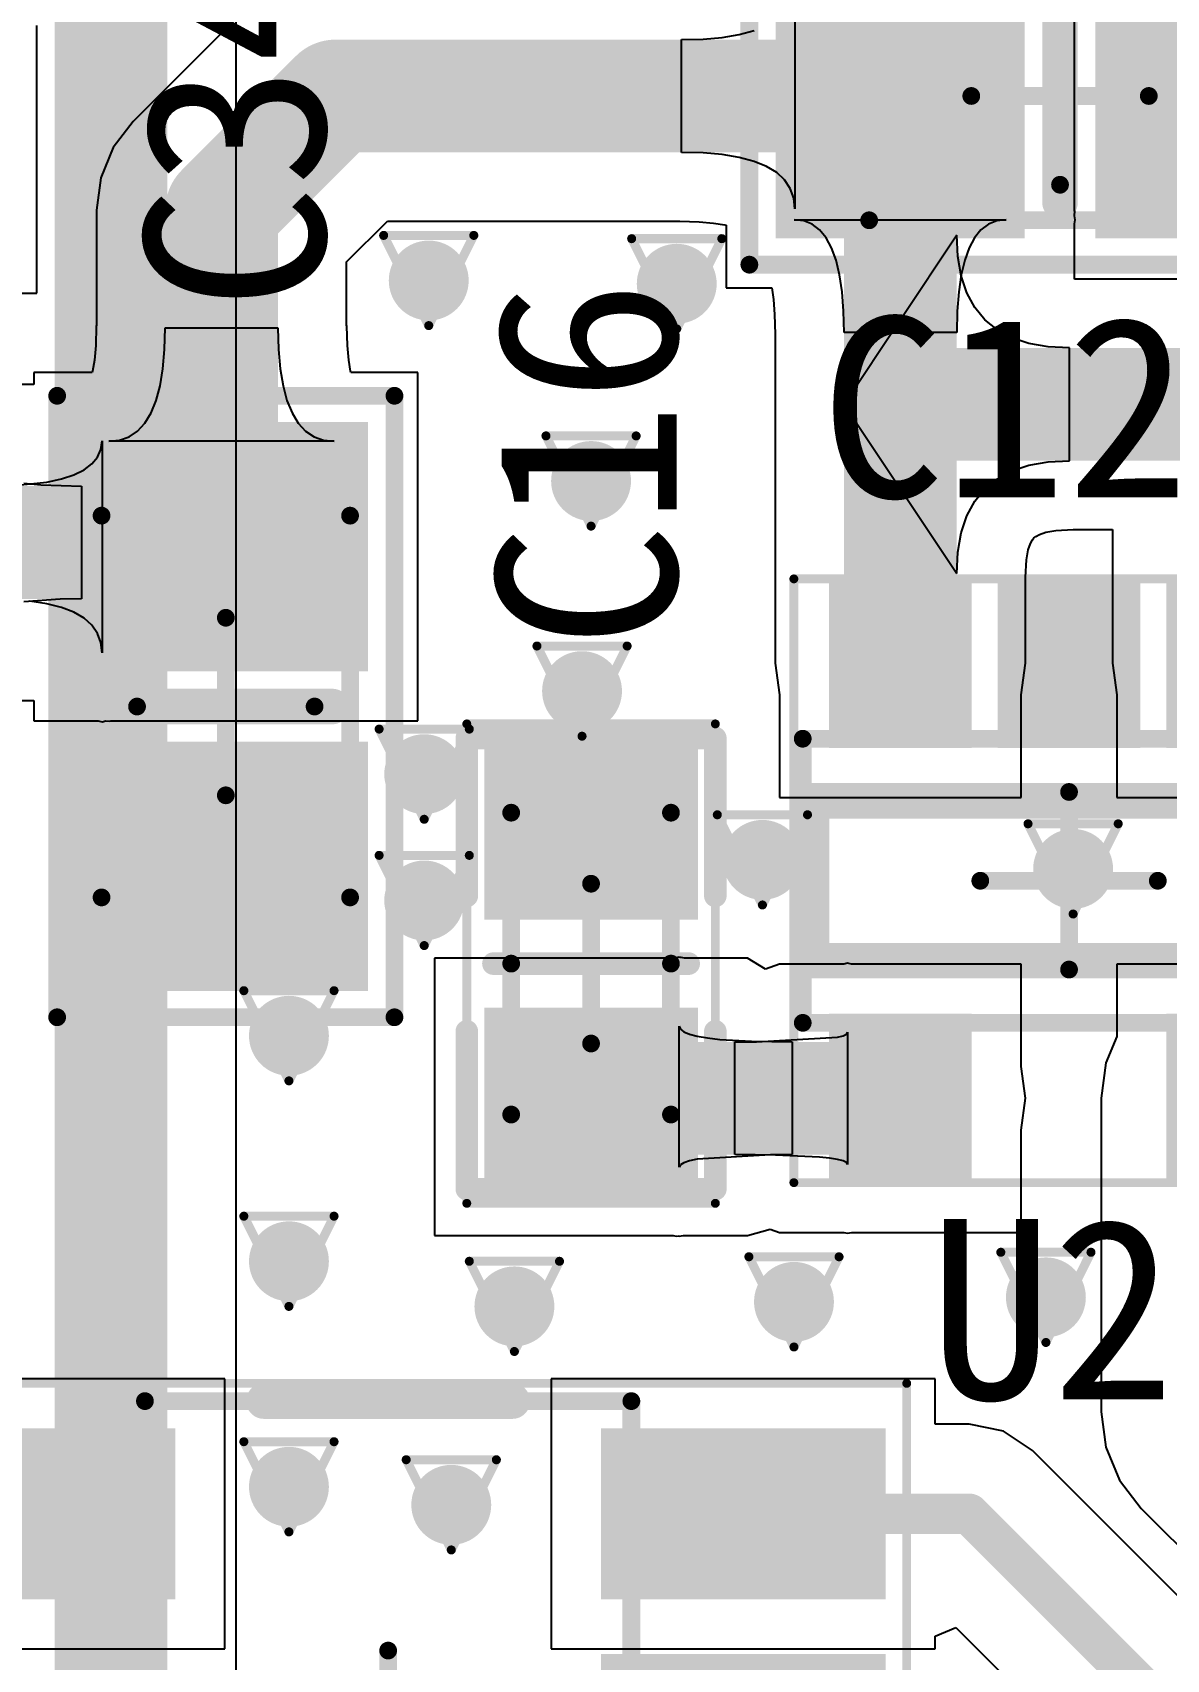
# Model space of a CAD drawing. Header units: millimetres. Extents: x 80 to 220, y 44 to 120.
# Drawn here: x 120.3 to 126.69, y 93.85 to 103.01 of the extents above; entities that cross this region are included whole.
import ezdxf

# ---------------------------------------------------------------- set-up
doc = ezdxf.new("R2010")
doc.units = ezdxf.units.MM
for name, color, linetype in [('BottomLayer', 5, 'Continuous'), ('DrillDrawing', 1, 'Continuous'), ('Mechanical13', 56, 'Continuous'), ('Mechanical15', 56, 'Continuous'), ('MultiLayer', 9, 'Continuous'), ('TopLayer', 1, 'Continuous'), ('TopOverlay', 2, 'Continuous'), ('TopPaste', 8, 'Continuous'), ('TopSolder', 216, 'Continuous'), ('ViaHoleLayer', 16, 'Continuous')]:
    doc.layers.add(name, color=color, linetype=linetype)

# ---------------------------------------------------------------- blocks, each defined once
blk = doc.blocks.new('C0805_16')
at = {"layer": 'Mechanical13', "const_width": 0.1}
for points in [[(-1.075, -0.7), (-1.075, 0.7)], [(1.075, 0.7), (-1.075, 0.7)], [(1.075, -0.7), (1.075, 0.7)], [(1.075, -0.7), (-1.075, -0.7)]]:
    blk.add_lwpolyline(points, dxfattribs=at)
at = {"layer": 'Mechanical13', "const_width": 0.05}
for points in [[(-1.1, 0.7, 1), (-1.05, 0.7, 1)], [(-1.1, 0.7, 1), (-1.05, 0.7, 1)], [(1.05, 0.7, 1), (1.1, 0.7, 1)], [(1.05, 0.7, 1), (1.1, 0.7, 1)], [(-1.1, -0.7, 1), (-1.05, -0.7, 1)], [(-1.1, -0.7, 1), (-1.05, -0.7, 1)], [(1.05, -0.7, 1), (1.1, -0.7, 1)], [(1.05, -0.7, 1), (1.1, -0.7, 1)]]:
    blk.add_lwpolyline(points, format="xyb", close=True, dxfattribs=at)
at = {"layer": 'Mechanical15', "const_width": 0.1}
for points in [[(-1.75, -0.95), (-1.75, 0.95)], [(1.75, 0.95), (-1.75, 0.95)], [(1.75, -0.95), (1.75, 0.95)], [(0, -0.5), (0, 0.5)], [(0.5, 0), (-0.5, 0)], [(1.75, -0.95), (-1.75, -0.95)]]:
    blk.add_lwpolyline(points, dxfattribs=at)
at = {"layer": 'Mechanical15', "const_width": 0.05}
for points in [[(-1.775, 0.95, 1), (-1.725, 0.95, 1)], [(-1.775, 0.95, 1), (-1.725, 0.95, 1)], [(1.725, 0.95, 1), (1.775, 0.95, 1)], [(1.725, 0.95, 1), (1.775, 0.95, 1)], [(-0.025, 0.5, 1), (0.025, 0.5, 1)], [(-0.525, 0, 1), (-0.475, 0, 1)], [(0.475, 0, 1), (0.525, 0, 1)], [(-0.025, -0.5, 1), (0.025, -0.5, 1)], [(-1.775, -0.95, 1), (-1.725, -0.95, 1)], [(-1.775, -0.95, 1), (-1.725, -0.95, 1)], [(1.725, -0.95, 1), (1.775, -0.95, 1)], [(1.725, -0.95, 1), (1.775, -0.95, 1)]]:
    blk.add_lwpolyline(points, format="xyb", close=True, dxfattribs=at)
at = {"layer": 'TopLayer'}
for points in [[(-0.3, -0.7), (-0.3, 0.7), (-1.5, -0.7), (-1.5, 0.7)], [(1.5, -0.7), (1.5, 0.7), (0.3, -0.7), (0.3, 0.7)]]:
    blk.add_solid(points, dxfattribs=at)
at = {"layer": 'TopOverlay', "const_width": 0.2}
blk.add_lwpolyline([(0, -0.6), (0, 0.6)], dxfattribs=at)
at = {"layer": 'TopOverlay', "const_width": 0.1}
for points in [[(-0.05, 0.6, 1), (0.05, 0.6, 1)], [(-0.05, -0.6, 1), (0.05, -0.6, 1)]]:
    blk.add_lwpolyline(points, format="xyb", close=True, dxfattribs=at)
at = {"layer": 'TopPaste'}
for points in [[(-0.3, -0.7), (-0.3, 0.7), (-1.5, -0.7), (-1.5, 0.7)], [(1.5, -0.7), (1.5, 0.7), (0.3, -0.7), (0.3, 0.7)]]:
    blk.add_solid(points, dxfattribs=at)
at = {"layer": 'TopSolder'}
for points in [[(-0.1984, -0.8016), (-0.1984, 0.8016), (-1.6016, -0.8016), (-1.6016, 0.8016)], [(1.6016, -0.8016), (1.6016, 0.8016), (0.1984, -0.8016), (0.1984, 0.8016)]]:
    blk.add_solid(points, dxfattribs=at)
blk = doc.blocks.new('C0603_29')
at = {"layer": 'Mechanical13', "const_width": 0.1}
for points in [[(0.85, 0.45), (-0.85, 0.45)], [(-0.85, -0.45), (-0.85, 0.45)], [(0.85, -0.45), (0.85, 0.45)], [(0.85, -0.45), (-0.85, -0.45)]]:
    blk.add_lwpolyline(points, dxfattribs=at)
at = {"layer": 'Mechanical13', "const_width": 0.05}
for points in [[(-0.875, 0.45, 1), (-0.825, 0.45, 1)], [(-0.875, 0.45, 1), (-0.825, 0.45, 1)], [(0.825, 0.45, 1), (0.875, 0.45, 1)], [(0.825, 0.45, 1), (0.875, 0.45, 1)], [(-0.875, -0.45, 1), (-0.825, -0.45, 1)], [(-0.875, -0.45, 1), (-0.825, -0.45, 1)], [(0.825, -0.45, 1), (0.875, -0.45, 1)], [(0.825, -0.45, 1), (0.875, -0.45, 1)]]:
    blk.add_lwpolyline(points, format="xyb", close=True, dxfattribs=at)
at = {"layer": 'Mechanical15'}
for points, const_width in [([(-1.35, -0.7), (-1.35, 0.7)], 0.05), ([(1.35, 0.7), (-1.35, 0.7)], 0.05), ([(1.35, -0.7), (1.35, 0.7)], 0.05), ([(0, -0.45), (0, 0.45)], 0.1), ([(0.45, 0), (-0.45, 0)], 0.1), ([(1.35, -0.7), (-1.35, -0.7)], 0.05)]:
    blk.add_lwpolyline(points, dxfattribs=dict(at, const_width=const_width))
for points, const_width in [([(-1.3625, 0.7, 1), (-1.3375, 0.7, 1)], 0.025), ([(-1.3625, 0.7, 1), (-1.3375, 0.7, 1)], 0.025), ([(1.3375, 0.7, 1), (1.3625, 0.7, 1)], 0.025), ([(1.3375, 0.7, 1), (1.3625, 0.7, 1)], 0.025), ([(-0.025, 0.45, 1), (0.025, 0.45, 1)], 0.05), ([(-0.475, 0, 1), (-0.425, 0, 1)], 0.05), ([(0.425, 0, 1), (0.475, 0, 1)], 0.05), ([(-0.025, -0.45, 1), (0.025, -0.45, 1)], 0.05), ([(-1.3625, -0.7, 1), (-1.3375, -0.7, 1)], 0.025), ([(-1.3625, -0.7, 1), (-1.3375, -0.7, 1)], 0.025), ([(1.3375, -0.7, 1), (1.3625, -0.7, 1)], 0.025), ([(1.3375, -0.7, 1), (1.3625, -0.7, 1)], 0.025)]:
    blk.add_lwpolyline(points, format="xyb", close=True, dxfattribs=dict(at, const_width=const_width))
at = {"layer": 'TopLayer'}
for points in [[(-0.35, -0.5), (-0.35, 0.5), (-1.15, -0.5), (-1.15, 0.5)], [(1.15, -0.5), (1.15, 0.5), (0.35, -0.5), (0.35, 0.5)]]:
    blk.add_solid(points, dxfattribs=at)
at = {"layer": 'TopOverlay', "const_width": 0.127}
for points in [[(-0.381, 0.7), (-1.27, 0.7)], [(-1.27, -0.7), (-1.27, 0.7)], [(1.27, 0.7), (0.381, 0.7)], [(1.27, -0.7), (1.27, 0.7)], [(0, -0.55), (0, 0.55)], [(-0.381, -0.7), (-1.27, -0.7)], [(1.27, -0.7), (0.381, -0.7)]]:
    blk.add_lwpolyline(points, dxfattribs=at)
at = {"layer": 'TopOverlay', "const_width": 0.0635}
for points in [[(-1.3017, 0.7, 1), (-1.2383, 0.7, 1)], [(-1.3017, 0.7, 1), (-1.2383, 0.7, 1)], [(-0.4128, 0.7, 1), (-0.3493, 0.7, 1)], [(0.3493, 0.7, 1), (0.4128, 0.7, 1)], [(1.2383, 0.7, 1), (1.3017, 0.7, 1)], [(1.2383, 0.7, 1), (1.3017, 0.7, 1)], [(-0.0318, 0.55, 1), (0.0318, 0.55, 1)], [(-0.0318, -0.55, 1), (0.0318, -0.55, 1)], [(-1.3017, -0.7, 1), (-1.2383, -0.7, 1)], [(-1.3017, -0.7, 1), (-1.2383, -0.7, 1)], [(-0.4128, -0.7, 1), (-0.3493, -0.7, 1)], [(0.3493, -0.7, 1), (0.4128, -0.7, 1)], [(1.2383, -0.7, 1), (1.3017, -0.7, 1)], [(1.2383, -0.7, 1), (1.3017, -0.7, 1)]]:
    blk.add_lwpolyline(points, format="xyb", close=True, dxfattribs=at)
at = {"layer": 'TopPaste'}
for points in [[(-0.35, -0.5), (-0.35, 0.5), (-1.15, -0.5), (-1.15, 0.5)], [(1.15, -0.5), (1.15, 0.5), (0.35, -0.5), (0.35, 0.5)]]:
    blk.add_solid(points, dxfattribs=at)
at = {"layer": 'TopSolder'}
for points in [[(-0.2484, -0.6016), (-0.2484, 0.6016), (-1.2516, -0.6016), (-1.2516, 0.6016)], [(1.2516, -0.6016), (1.2516, 0.6016), (0.2484, -0.6016), (0.2484, 0.6016)]]:
    blk.add_solid(points, dxfattribs=at)
blk = doc.blocks.new('ETC1_1_13_38')
at = {"layer": 'Mechanical13', "const_width": 0.1}
for points in [[(-1.37, -1.905), (-1.37, 1.905)], [(-1.37, 1.905), (1.37, 1.905)], [(1.37, -1.905), (1.37, 1.905)], [(-1.37, -1.905), (1.37, -1.905)]]:
    blk.add_lwpolyline(points, dxfattribs=at)
at = {"layer": 'Mechanical13', "const_width": 0.05}
for points in [[(-1.395, 1.905, 1), (-1.345, 1.905, 1)], [(-1.395, 1.905, 1), (-1.345, 1.905, 1)], [(1.345, 1.905, 1), (1.395, 1.905, 1)], [(1.345, 1.905, 1), (1.395, 1.905, 1)], [(-1.395, -1.905, 1), (-1.345, -1.905, 1)], [(-1.395, -1.905, 1), (-1.345, -1.905, 1)], [(1.345, -1.905, 1), (1.395, -1.905, 1)], [(1.345, -1.905, 1), (1.395, -1.905, 1)]]:
    blk.add_lwpolyline(points, format="xyb", close=True, dxfattribs=at)
at = {"layer": 'Mechanical15'}
for points, const_width in [([(-2.921, -2.005), (-2.921, 2.005)], 0.05), ([(-2.921, 2.005), (2.921, 2.005)], 0.05), ([(2.921, -2.005), (2.921, 2.005)], 0.05), ([(0, -0.5), (0, 0.5)], 0.1), ([(-0.5, 0), (0.5, 0)], 0.1), ([(-2.921, -2.005), (2.921, -2.005)], 0.05)]:
    blk.add_lwpolyline(points, dxfattribs=dict(at, const_width=const_width))
for points, const_width in [([(-2.9335, 2.005, 1), (-2.9085, 2.005, 1)], 0.025), ([(-2.9335, 2.005, 1), (-2.9085, 2.005, 1)], 0.025), ([(2.9085, 2.005, 1), (2.9335, 2.005, 1)], 0.025), ([(2.9085, 2.005, 1), (2.9335, 2.005, 1)], 0.025), ([(-0.025, 0.5, 1), (0.025, 0.5, 1)], 0.05), ([(-0.525, 0, 1), (-0.475, 0, 1)], 0.05), ([(0.475, 0, 1), (0.525, 0, 1)], 0.05), ([(-0.025, -0.5, 1), (0.025, -0.5, 1)], 0.05), ([(-2.9335, -2.005, 1), (-2.9085, -2.005, 1)], 0.025), ([(-2.9335, -2.005, 1), (-2.9085, -2.005, 1)], 0.025), ([(2.9085, -2.005, 1), (2.9335, -2.005, 1)], 0.025), ([(2.9085, -2.005, 1), (2.9335, -2.005, 1)], 0.025)]:
    blk.add_lwpolyline(points, format="xyb", close=True, dxfattribs=dict(at, const_width=const_width))
at = {"layer": 'TopLayer'}
for points in [[(-1.3, 0.89), (-1.3, 1.65), (-2.7, 0.89), (-2.7, 1.65)], [(2.7, 0.89), (2.7, 1.65), (1.3, 0.89), (1.3, 1.65)], [(2.7, -0.38), (2.7, 0.38), (1.3, -0.38), (1.3, 0.38)], [(-1.3, -1.65), (-1.3, -0.89), (-2.7, -1.65), (-2.7, -0.89)], [(2.7, -1.65), (2.7, -0.89), (1.3, -1.65), (1.3, -0.89)]]:
    blk.add_solid(points, dxfattribs=at)
at = {"layer": 'TopOverlay', "const_width": 0.2}
for points in [[(-0.7, 1.905), (0.7, 1.905)], [(-0.7, -1.905), (0.7, -1.905)]]:
    blk.add_lwpolyline(points, dxfattribs=at)
at = {"layer": 'TopOverlay', "const_width": 0.1}
for points in [[(-0.75, 1.905, 1), (-0.65, 1.905, 1)], [(0.65, 1.905, 1), (0.75, 1.905, 1)], [(-0.75, -1.905, 1), (-0.65, -1.905, 1)], [(0.65, -1.905, 1), (0.75, -1.905, 1)]]:
    blk.add_lwpolyline(points, format="xyb", close=True, dxfattribs=at)
at = {"layer": 'TopPaste'}
for points in [[(-1.3, 0.89), (-1.3, 1.65), (-2.7, 0.89), (-2.7, 1.65)], [(2.7, 0.89), (2.7, 1.65), (1.3, 0.89), (1.3, 1.65)], [(2.7, -0.38), (2.7, 0.38), (1.3, -0.38), (1.3, 0.38)], [(-1.3, -1.65), (-1.3, -0.89), (-2.7, -1.65), (-2.7, -0.89)], [(2.7, -1.65), (2.7, -0.89), (1.3, -1.65), (1.3, -0.89)]]:
    blk.add_solid(points, dxfattribs=at)
at = {"layer": 'TopSolder'}
for points in [[(-1.1984, 0.7884), (-1.1984, 1.7516), (-2.8016, 0.7884), (-2.8016, 1.7516)], [(2.8016, 0.7884), (2.8016, 1.7516), (1.1984, 0.7884), (1.1984, 1.7516)], [(2.8016, -0.4816), (2.8016, 0.4816), (1.1984, -0.4816), (1.1984, 0.4816)], [(-1.1984, -1.7516), (-1.1984, -0.7884), (-2.8016, -1.7516), (-2.8016, -0.7884)], [(2.8016, -1.7516), (2.8016, -0.7884), (1.1984, -1.7516), (1.1984, -0.7884)]]:
    blk.add_solid(points, dxfattribs=at)
blk = doc.blocks.new('SOT_23_5PIN_42')
at = {"layer": 'Mechanical13', "const_width": 0.1}
for points in [[(-0.7999, -1.5001), (-0.7999, 1.4999)], [(0.8001, 1.4999), (-0.7999, 1.4999)], [(0.8001, -1.5001), (0.8001, 1.4999)], [(0.8001, -1.5001), (-0.7999, -1.5001)]]:
    blk.add_lwpolyline(points, dxfattribs=at)
at = {"layer": 'Mechanical13'}
for points, const_width in [([(-0.8249, 1.4999, 1), (-0.7749, 1.4999, 1)], 0.05), ([(-0.8249, 1.4999, 1), (-0.7749, 1.4999, 1)], 0.05), ([(0.7751, 1.4999, 1), (0.8251, 1.4999, 1)], 0.05), ([(0.7751, 1.4999, 1), (0.8251, 1.4999, 1)], 0.05), ([(-0.0379, 0.9919, 1), (-0.5459, 0.9919, 1)], 0.1), ([(-0.5709, 0.9919, 1), (-0.5209, 0.9919, 1)], 0.05), ([(-0.0629, 0.9919, 1), (-0.0129, 0.9919, 1)], 0.05), ([(-0.8249, -1.5001, 1), (-0.7749, -1.5001, 1)], 0.05), ([(-0.8249, -1.5001, 1), (-0.7749, -1.5001, 1)], 0.05), ([(0.7751, -1.5001, 1), (0.8251, -1.5001, 1)], 0.05), ([(0.7751, -1.5001, 1), (0.8251, -1.5001, 1)], 0.05)]:
    blk.add_lwpolyline(points, format="xyb", close=True, dxfattribs=dict(at, const_width=const_width))
at = {"layer": 'Mechanical15'}
for points, const_width in [([(1.7, 1.55), (-1.7, 1.55)], 0.05), ([(-1.7, -1.55), (-1.7, 1.55)], 0.05), ([(1.7, -1.55), (1.7, 1.55)], 0.05), ([(0, -0.5), (0, 0.5)], 0.1), ([(0.5, 0), (-0.5, 0)], 0.1), ([(1.7, -1.55), (-1.7, -1.55)], 0.05)]:
    blk.add_lwpolyline(points, dxfattribs=dict(at, const_width=const_width))
for points, const_width in [([(-1.7125, 1.55, 1), (-1.6875, 1.55, 1)], 0.025), ([(-1.7125, 1.55, 1), (-1.6875, 1.55, 1)], 0.025), ([(1.6875, 1.55, 1), (1.7125, 1.55, 1)], 0.025), ([(1.6875, 1.55, 1), (1.7125, 1.55, 1)], 0.025), ([(-0.025, 0.5, 1), (0.025, 0.5, 1)], 0.05), ([(-0.525, 0, 1), (-0.475, 0, 1)], 0.05), ([(0.475, 0, 1), (0.525, 0, 1)], 0.05), ([(-0.025, -0.5, 1), (0.025, -0.5, 1)], 0.05), ([(-1.7125, -1.55, 1), (-1.6875, -1.55, 1)], 0.025), ([(-1.7125, -1.55, 1), (-1.6875, -1.55, 1)], 0.025), ([(1.6875, -1.55, 1), (1.7125, -1.55, 1)], 0.025), ([(1.6875, -1.55, 1), (1.7125, -1.55, 1)], 0.025)]:
    blk.add_lwpolyline(points, format="xyb", close=True, dxfattribs=dict(at, const_width=const_width))
at = {"layer": 'TopLayer'}
for points in [[(-0.85, 0.65), (-0.85, 1.25), (-1.6, 0.65), (-1.6, 1.25)], [(1.6, 0.65), (1.6, 1.25), (0.85, 0.65), (0.85, 1.25)], [(-0.85, -0.3), (-0.85, 0.3), (-1.6, -0.3), (-1.6, 0.3)], [(-0.85, -1.25), (-0.85, -0.65), (-1.6, -1.25), (-1.6, -0.65)], [(1.6, -1.25), (1.6, -0.65), (0.85, -1.25), (0.85, -0.65)]]:
    blk.add_solid(points, dxfattribs=at)
at = {"layer": 'TopOverlay'}
for points, const_width in [([(-1.1, 1.8, 1), (-1.35, 1.8, 1)], 0.25), ([(-1.4125, 1.8, 1), (-1.2875, 1.8, 1)], 0.125), ([(-1.1625, 1.8, 1), (-1.0375, 1.8, 1)], 0.125), ([(-0.5, 1.45, 1), (-0.4, 1.45, 1)], 0.1), ([(-0.5, 1.45, 1), (-0.4, 1.45, 1)], 0.1), ([(0.4, 1.45, 1), (0.5, 1.45, 1)], 0.1), ([(0.4, 1.45, 1), (0.5, 1.45, 1)], 0.1), ([(-0.5, -1.45, 1), (-0.4, -1.45, 1)], 0.1), ([(-0.5, -1.45, 1), (-0.4, -1.45, 1)], 0.1), ([(0.4, -1.45, 1), (0.5, -1.45, 1)], 0.1), ([(0.4, -1.45, 1), (0.5, -1.45, 1)], 0.1)]:
    blk.add_lwpolyline(points, format="xyb", close=True, dxfattribs=dict(at, const_width=const_width))
at = {"layer": 'TopOverlay', "const_width": 0.2}
for points in [[(-0.45, -1.45), (-0.45, 1.45)], [(0.45, 1.45), (-0.45, 1.45)], [(0.45, -1.45), (0.45, 1.45)], [(0.45, -1.45), (-0.45, -1.45)]]:
    blk.add_lwpolyline(points, dxfattribs=at)
at = {"layer": 'TopPaste'}
for points in [[(-0.85, 0.65), (-0.85, 1.25), (-1.6, 0.65), (-1.6, 1.25)], [(1.6, 0.65), (1.6, 1.25), (0.85, 0.65), (0.85, 1.25)], [(-0.85, -0.3), (-0.85, 0.3), (-1.6, -0.3), (-1.6, 0.3)], [(-0.85, -1.25), (-0.85, -0.65), (-1.6, -1.25), (-1.6, -0.65)], [(1.6, -1.25), (1.6, -0.65), (0.85, -1.25), (0.85, -0.65)]]:
    blk.add_solid(points, dxfattribs=at)
at = {"layer": 'TopSolder'}
for points in [[(-0.7484, 0.5484), (-0.7484, 1.3516), (-1.7016, 0.5484), (-1.7016, 1.3516)], [(1.7016, 0.5484), (1.7016, 1.3516), (0.7484, 0.5484), (0.7484, 1.3516)], [(-0.7484, -0.4016), (-0.7484, 0.4016), (-1.7016, -0.4016), (-1.7016, 0.4016)], [(-0.7484, -1.3516), (-0.7484, -0.5484), (-1.7016, -1.3516), (-1.7016, -0.5484)], [(1.7016, -1.3516), (1.7016, -0.5484), (0.7484, -1.3516), (0.7484, -0.5484)]]:
    blk.add_solid(points, dxfattribs=at)
blk = doc.blocks.new('C0805_113')
at = {"layer": 'Mechanical13', "const_width": 0.1}
for points in [[(-1.075, -0.7), (-1.075, 0.7)], [(-1.075, 0.7), (1.075, 0.7)], [(1.075, -0.7), (1.075, 0.7)], [(-1.075, -0.7), (1.075, -0.7)]]:
    blk.add_lwpolyline(points, dxfattribs=at)
at = {"layer": 'Mechanical13', "const_width": 0.05}
for points in [[(-1.1, 0.7, 1), (-1.05, 0.7, 1)], [(-1.1, 0.7, 1), (-1.05, 0.7, 1)], [(1.05, 0.7, 1), (1.1, 0.7, 1)], [(1.05, 0.7, 1), (1.1, 0.7, 1)], [(-1.1, -0.7, 1), (-1.05, -0.7, 1)], [(-1.1, -0.7, 1), (-1.05, -0.7, 1)], [(1.05, -0.7, 1), (1.1, -0.7, 1)], [(1.05, -0.7, 1), (1.1, -0.7, 1)]]:
    blk.add_lwpolyline(points, format="xyb", close=True, dxfattribs=at)
at = {"layer": 'Mechanical15', "const_width": 0.1}
for points in [[(-1.75, -0.95), (-1.75, 0.95)], [(-1.75, 0.95), (1.75, 0.95)], [(1.75, -0.95), (1.75, 0.95)], [(0, -0.5), (0, 0.5)], [(-0.5, 0), (0.5, 0)], [(-1.75, -0.95), (1.75, -0.95)]]:
    blk.add_lwpolyline(points, dxfattribs=at)
at = {"layer": 'Mechanical15', "const_width": 0.05}
for points in [[(-1.775, 0.95, 1), (-1.725, 0.95, 1)], [(-1.775, 0.95, 1), (-1.725, 0.95, 1)], [(1.725, 0.95, 1), (1.775, 0.95, 1)], [(1.725, 0.95, 1), (1.775, 0.95, 1)], [(-0.025, 0.5, 1), (0.025, 0.5, 1)], [(-0.525, 0, 1), (-0.475, 0, 1)], [(0.475, 0, 1), (0.525, 0, 1)], [(-0.025, -0.5, 1), (0.025, -0.5, 1)], [(-1.775, -0.95, 1), (-1.725, -0.95, 1)], [(-1.775, -0.95, 1), (-1.725, -0.95, 1)], [(1.725, -0.95, 1), (1.775, -0.95, 1)], [(1.725, -0.95, 1), (1.775, -0.95, 1)]]:
    blk.add_lwpolyline(points, format="xyb", close=True, dxfattribs=at)
at = {"layer": 'TopLayer'}
for points in [[(-0.3, -0.7), (-0.3, 0.7), (-1.5, -0.7), (-1.5, 0.7)], [(1.5, -0.7), (1.5, 0.7), (0.3, -0.7), (0.3, 0.7)]]:
    blk.add_solid(points, dxfattribs=at)
at = {"layer": 'TopOverlay', "const_width": 0.2}
blk.add_lwpolyline([(0, -0.6), (0, 0.6)], dxfattribs=at)
at = {"layer": 'TopOverlay', "const_width": 0.1}
for points in [[(-0.05, 0.6, 1), (0.05, 0.6, 1)], [(-0.05, -0.6, 1), (0.05, -0.6, 1)]]:
    blk.add_lwpolyline(points, format="xyb", close=True, dxfattribs=at)
at = {"layer": 'TopPaste'}
for points in [[(-0.3, -0.7), (-0.3, 0.7), (-1.5, -0.7), (-1.5, 0.7)], [(1.5, -0.7), (1.5, 0.7), (0.3, -0.7), (0.3, 0.7)]]:
    blk.add_solid(points, dxfattribs=at)
at = {"layer": 'TopSolder'}
for points in [[(-0.1984, -0.8016), (-0.1984, 0.8016), (-1.6016, -0.8016), (-1.6016, 0.8016)], [(1.6016, -0.8016), (1.6016, 0.8016), (0.1984, -0.8016), (0.1984, 0.8016)]]:
    blk.add_solid(points, dxfattribs=at)

msp = doc.modelspace()

# ---------------------------------------------------------------- linework, layer by layer
at = {"layer": 'BottomLayer'}
msp.add_line((121.4475, 89.4625), (121.4475, 103.7656), dxfattribs=at)
at = {"layer": 'BottomLayer', "const_width": 0.635}
msp.add_lwpolyline([(120.743, 89.4625), (120.743, 103.7656)], dxfattribs=at)
at = {"layer": 'BottomLayer', "const_width": 0.225}
for points in [[(122.4195, 101.6182, 1), (122.6445, 101.6182, 1)], [(123.8165, 101.5998, 1), (124.0415, 101.5998, 1)], [(123.3339, 100.489, 1), (123.5589, 100.489, 1)], [(123.2831, 99.3058, 1), (123.5081, 99.3058, 1)], [(122.3941, 98.838, 1), (122.6191, 98.838, 1)], [(124.2991, 98.3554, 1), (124.5241, 98.3554, 1)], [(126.0492, 98.3046, 1), (126.2742, 98.3046, 1)], [(122.3941, 98.1268, 1), (122.6191, 98.1268, 1)], [(121.6321, 97.3648, 1), (121.8571, 97.3648, 1)], [(121.6321, 96.0948, 1), (121.8571, 96.0948, 1)], [(125.8959, 95.8916, 1), (126.1209, 95.8916, 1)], [(122.9021, 95.8408, 1), (123.1271, 95.8408, 1)], [(124.4769, 95.8662, 1), (124.7019, 95.8662, 1)], [(121.6321, 94.8248, 1), (121.8571, 94.8248, 1)], [(122.5465, 94.7232, 1), (122.7715, 94.7232, 1)]]:
    msp.add_lwpolyline(points, format="xyb", close=True, dxfattribs=at)
at = {"layer": 'DrillDrawing', "const_width": 0.0508}
for points in [[(122.278, 101.8722), (122.786, 101.8722)], [(122.278, 101.8722), (122.532, 101.3642)], [(122.532, 101.3642), (122.786, 101.8722)], [(123.675, 101.8538), (124.183, 101.8538)], [(123.675, 101.8538), (123.929, 101.3458)], [(123.929, 101.3458), (124.183, 101.8538)], [(123.1924, 100.743), (123.7004, 100.743)], [(123.1924, 100.743), (123.4464, 100.235)], [(123.4464, 100.235), (123.7004, 100.743)], [(123.1416, 99.5598), (123.6496, 99.5598)], [(123.1416, 99.5598), (123.3956, 99.0518)], [(123.3956, 99.0518), (123.6496, 99.5598)], [(122.2526, 99.092), (122.7606, 99.092)], [(122.2526, 99.092), (122.5066, 98.584)], [(122.5066, 98.584), (122.7606, 99.092)], [(124.1576, 98.6094), (124.6656, 98.6094)], [(124.1576, 98.6094), (124.4116, 98.1014)], [(124.4116, 98.1014), (124.6656, 98.6094)], [(125.9077, 98.5586), (126.4157, 98.5586)], [(125.9077, 98.5586), (126.1617, 98.0506)], [(126.1617, 98.0506), (126.4157, 98.5586)], [(122.2526, 98.3808), (122.7606, 98.3808)], [(122.2526, 98.3808), (122.5066, 97.8728)], [(122.5066, 97.8728), (122.7606, 98.3808)], [(121.4906, 97.6188), (121.9986, 97.6188)], [(121.4906, 97.6188), (121.7446, 97.1108)], [(121.7446, 97.1108), (121.9986, 97.6188)], [(121.4906, 96.3488), (121.9986, 96.3488)], [(121.4906, 96.3488), (121.7446, 95.8408)], [(121.7446, 95.8408), (121.9986, 96.3488)], [(122.7606, 96.0948), (123.2686, 96.0948)], [(122.7606, 96.0948), (123.0146, 95.5868)], [(123.0146, 95.5868), (123.2686, 96.0948)], [(124.3354, 96.1202), (124.8434, 96.1202)], [(124.3354, 96.1202), (124.5894, 95.6122)], [(124.5894, 95.6122), (124.8434, 96.1202)], [(125.7544, 96.1456), (126.2624, 96.1456)], [(125.7544, 96.1456), (126.0084, 95.6376)], [(126.0084, 95.6376), (126.2624, 96.1456)], [(121.4906, 95.0788), (121.9986, 95.0788)], [(121.4906, 95.0788), (121.7446, 94.5708)], [(121.7446, 94.5708), (121.9986, 95.0788)], [(122.405, 94.9772), (122.913, 94.9772)], [(122.405, 94.9772), (122.659, 94.4692)], [(122.659, 94.4692), (122.913, 94.9772)]]:
    msp.add_lwpolyline(points, dxfattribs=at)
at = {"layer": 'DrillDrawing', "const_width": 0.0254}
for points in [[(122.2653, 101.8722, 1), (122.2907, 101.8722, 1)], [(122.2653, 101.8722, 1), (122.2907, 101.8722, 1)], [(122.7733, 101.8722, 1), (122.7987, 101.8722, 1)], [(122.7733, 101.8722, 1), (122.7987, 101.8722, 1)], [(123.6623, 101.8538, 1), (123.6877, 101.8538, 1)], [(123.6623, 101.8538, 1), (123.6877, 101.8538, 1)], [(124.1703, 101.8538, 1), (124.1957, 101.8538, 1)], [(124.1703, 101.8538, 1), (124.1957, 101.8538, 1)], [(122.5193, 101.3642, 1), (122.5447, 101.3642, 1)], [(122.5193, 101.3642, 1), (122.5447, 101.3642, 1)], [(123.9163, 101.3458, 1), (123.9417, 101.3458, 1)], [(123.9163, 101.3458, 1), (123.9417, 101.3458, 1)], [(123.1797, 100.743, 1), (123.2051, 100.743, 1)], [(123.1797, 100.743, 1), (123.2051, 100.743, 1)], [(123.6877, 100.743, 1), (123.7131, 100.743, 1)], [(123.6877, 100.743, 1), (123.7131, 100.743, 1)], [(123.4337, 100.235, 1), (123.4591, 100.235, 1)], [(123.4337, 100.235, 1), (123.4591, 100.235, 1)], [(123.1289, 99.5598, 1), (123.1543, 99.5598, 1)], [(123.1289, 99.5598, 1), (123.1543, 99.5598, 1)], [(123.6369, 99.5598, 1), (123.6623, 99.5598, 1)], [(123.6369, 99.5598, 1), (123.6623, 99.5598, 1)], [(122.2399, 99.092, 1), (122.2653, 99.092, 1)], [(122.2399, 99.092, 1), (122.2653, 99.092, 1)], [(122.7479, 99.092, 1), (122.7733, 99.092, 1)], [(122.7479, 99.092, 1), (122.7733, 99.092, 1)], [(123.3829, 99.0518, 1), (123.4083, 99.0518, 1)], [(123.3829, 99.0518, 1), (123.4083, 99.0518, 1)], [(122.4939, 98.584, 1), (122.5193, 98.584, 1)], [(122.4939, 98.584, 1), (122.5193, 98.584, 1)], [(124.1449, 98.6094, 1), (124.1703, 98.6094, 1)], [(124.1449, 98.6094, 1), (124.1703, 98.6094, 1)], [(124.6529, 98.6094, 1), (124.6783, 98.6094, 1)], [(124.6529, 98.6094, 1), (124.6783, 98.6094, 1)], [(125.895, 98.5586, 1), (125.9204, 98.5586, 1)], [(125.895, 98.5586, 1), (125.9204, 98.5586, 1)], [(126.403, 98.5586, 1), (126.4284, 98.5586, 1)], [(126.403, 98.5586, 1), (126.4284, 98.5586, 1)], [(122.2399, 98.3808, 1), (122.2653, 98.3808, 1)], [(122.2399, 98.3808, 1), (122.2653, 98.3808, 1)], [(122.7479, 98.3808, 1), (122.7733, 98.3808, 1)], [(122.7479, 98.3808, 1), (122.7733, 98.3808, 1)], [(124.3989, 98.1014, 1), (124.4243, 98.1014, 1)], [(124.3989, 98.1014, 1), (124.4243, 98.1014, 1)], [(126.149, 98.0506, 1), (126.1744, 98.0506, 1)], [(126.149, 98.0506, 1), (126.1744, 98.0506, 1)], [(122.4939, 97.8728, 1), (122.5193, 97.8728, 1)], [(122.4939, 97.8728, 1), (122.5193, 97.8728, 1)], [(121.4779, 97.6188, 1), (121.5033, 97.6188, 1)], [(121.4779, 97.6188, 1), (121.5033, 97.6188, 1)], [(121.9859, 97.6188, 1), (122.0113, 97.6188, 1)], [(121.9859, 97.6188, 1), (122.0113, 97.6188, 1)], [(121.7319, 97.1108, 1), (121.7573, 97.1108, 1)], [(121.7319, 97.1108, 1), (121.7573, 97.1108, 1)], [(121.4779, 96.3488, 1), (121.5033, 96.3488, 1)], [(121.4779, 96.3488, 1), (121.5033, 96.3488, 1)], [(121.9859, 96.3488, 1), (122.0113, 96.3488, 1)], [(121.9859, 96.3488, 1), (122.0113, 96.3488, 1)], [(122.7479, 96.0948, 1), (122.7733, 96.0948, 1)], [(122.7479, 96.0948, 1), (122.7733, 96.0948, 1)], [(123.2559, 96.0948, 1), (123.2813, 96.0948, 1)], [(123.2559, 96.0948, 1), (123.2813, 96.0948, 1)], [(124.3227, 96.1202, 1), (124.3481, 96.1202, 1)], [(124.3227, 96.1202, 1), (124.3481, 96.1202, 1)], [(124.8307, 96.1202, 1), (124.8561, 96.1202, 1)], [(124.8307, 96.1202, 1), (124.8561, 96.1202, 1)], [(125.7417, 96.1456, 1), (125.7671, 96.1456, 1)], [(125.7417, 96.1456, 1), (125.7671, 96.1456, 1)], [(126.2497, 96.1456, 1), (126.2751, 96.1456, 1)], [(126.2497, 96.1456, 1), (126.2751, 96.1456, 1)], [(121.7319, 95.8408, 1), (121.7573, 95.8408, 1)], [(121.7319, 95.8408, 1), (121.7573, 95.8408, 1)], [(125.9957, 95.6376, 1), (126.0211, 95.6376, 1)], [(125.9957, 95.6376, 1), (126.0211, 95.6376, 1)], [(123.0019, 95.5868, 1), (123.0273, 95.5868, 1)], [(123.0019, 95.5868, 1), (123.0273, 95.5868, 1)], [(124.5767, 95.6122, 1), (124.6021, 95.6122, 1)], [(124.5767, 95.6122, 1), (124.6021, 95.6122, 1)], [(121.4779, 95.0788, 1), (121.5033, 95.0788, 1)], [(121.4779, 95.0788, 1), (121.5033, 95.0788, 1)], [(121.9859, 95.0788, 1), (122.0113, 95.0788, 1)], [(121.9859, 95.0788, 1), (122.0113, 95.0788, 1)], [(122.3923, 94.9772, 1), (122.4177, 94.9772, 1)], [(122.3923, 94.9772, 1), (122.4177, 94.9772, 1)], [(122.9003, 94.9772, 1), (122.9257, 94.9772, 1)], [(122.9003, 94.9772, 1), (122.9257, 94.9772, 1)], [(121.7319, 94.5708, 1), (121.7573, 94.5708, 1)], [(121.7319, 94.5708, 1), (121.7573, 94.5708, 1)], [(122.6463, 94.4692, 1), (122.6717, 94.4692, 1)], [(122.6463, 94.4692, 1), (122.6717, 94.4692, 1)]]:
    msp.add_lwpolyline(points, format="xyb", close=True, dxfattribs=at)
at = {"layer": 'MultiLayer', "const_width": 0.225}
for points in [[(122.4195, 101.6182, 1), (122.6445, 101.6182, 1)], [(123.8165, 101.5998, 1), (124.0415, 101.5998, 1)], [(123.3339, 100.489, 1), (123.5589, 100.489, 1)], [(123.2831, 99.3058, 1), (123.5081, 99.3058, 1)], [(122.3941, 98.838, 1), (122.6191, 98.838, 1)], [(124.2991, 98.3554, 1), (124.5241, 98.3554, 1)], [(126.0492, 98.3046, 1), (126.2742, 98.3046, 1)], [(122.3941, 98.1268, 1), (122.6191, 98.1268, 1)], [(121.6321, 97.3648, 1), (121.8571, 97.3648, 1)], [(121.6321, 96.0948, 1), (121.8571, 96.0948, 1)], [(125.8959, 95.8916, 1), (126.1209, 95.8916, 1)], [(122.9021, 95.8408, 1), (123.1271, 95.8408, 1)], [(124.4769, 95.8662, 1), (124.7019, 95.8662, 1)], [(121.6321, 94.8248, 1), (121.8571, 94.8248, 1)], [(122.5465, 94.7232, 1), (122.7715, 94.7232, 1)]]:
    msp.add_lwpolyline(points, format="xyb", close=True, dxfattribs=at)
at = {"layer": 'TopLayer'}
for p, q in [((126.169, 102.0118), (126.169, 103.7384)), ((124.5941, 103.2924), (124.5941, 102.0224)), ((121.5098, 103.1556), (120.867, 102.5128)), ((120.3251, 101.5478), (120.3251, 103.0551)), ((124.0773, 102.9781), (124.1857, 102.9876)), ((124.1857, 102.9876), (124.2814, 103.0035)), ((124.2814, 103.0035), (124.3644, 103.0257)), ((123.956, 102.9749), (124.0773, 102.9781)), ((123.956, 102.3399), (123.956, 102.9749)), ((120.867, 102.5128), (120.7551, 102.3669)), ((120.7551, 102.3669), (120.6847, 102.1969)), ((124.0773, 102.3367), (123.956, 102.3399)), ((124.1857, 102.3272), (124.0773, 102.3367)), ((124.2814, 102.3113), (124.1857, 102.3272)), ((124.3644, 102.2891), (124.2814, 102.3113)), ((124.4346, 102.2605), (124.3644, 102.2891)), ((124.492, 102.2256), (124.4346, 102.2605)), ((120.6847, 102.1969), (120.6607, 102.0146)), ((124.5367, 102.1843), (124.492, 102.2256)), ((124.5686, 102.1367), (124.5367, 102.1843)), ((124.5877, 102.0827), (124.5686, 102.1367)), ((124.5941, 102.0224), (124.5877, 102.0827)), ((120.6607, 102.0146), (120.6607, 101.3669)), ((126.1706, 102.0067), (126.169, 102.0118)), ((126.169, 101.9853), (126.1706, 102.0067)), ((126.169, 101.9827), (126.169, 101.9853)), ((126.1734, 101.9604), (126.169, 101.9827)), ((122.0697, 101.7228), (122.2998, 101.9529)), ((122.2998, 101.9529), (123.9401, 101.9529)), ((123.9401, 101.9529), (123.9459, 101.9516)), ((123.9459, 101.9516), (124.0552, 101.9487)), ((124.0552, 101.9487), (124.1369, 101.9415)), ((124.1369, 101.9415), (124.1992, 101.9312)), ((124.1992, 101.9312), (124.207, 101.9291)), ((124.207, 101.9291), (124.207, 101.5764)), ((124.6443, 101.9541), (124.591, 101.9604)), ((124.591, 101.9604), (125.7849, 101.9604)), ((124.6919, 101.935), (124.6443, 101.9541)), ((124.734, 101.9033), (124.6919, 101.935)), ((124.7704, 101.8588), (124.734, 101.9033)), ((125.6428, 101.9033), (125.6066, 101.8588)), ((125.6846, 101.935), (125.6428, 101.9033)), ((125.732, 101.9541), (125.6846, 101.935)), ((125.7849, 101.9604), (125.732, 101.9541)), ((126.169, 101.9382), (126.1734, 101.9604)), ((126.169, 101.6253), (126.169, 101.9382)), ((124.8012, 101.8017), (124.7704, 101.8588)), ((124.8265, 101.7318), (124.8012, 101.8017)), ((125.5063, 101.8733), (124.8713, 100.9208)), ((125.5126, 101.7526), (125.5063, 101.8733)), ((125.576, 101.8017), (125.5509, 101.7318)), ((125.6066, 101.8588), (125.576, 101.8017)), ((122.0697, 101.3669), (122.0697, 101.7228)), ((124.8461, 101.6493), (124.8265, 101.7318)), ((125.5317, 101.6447), (125.5126, 101.7526)), ((125.5509, 101.7318), (125.5314, 101.6493)), ((124.8601, 101.554), (124.8461, 101.6493)), ((125.5314, 101.6493), (125.5174, 101.554)), ((125.5634, 101.5494), (125.5317, 101.6447)), ((129.5674, 101.6253), (126.169, 101.6253)), ((117.5631, 101.5478), (120.3251, 101.5478)), ((124.207, 101.5764), (124.4641, 101.5764)), ((124.4641, 101.5764), (124.4642, 101.576)), ((124.4642, 101.576), (124.4738, 101.5106)), ((124.8685, 101.4461), (124.8601, 101.554)), ((125.5174, 101.554), (125.5091, 101.4461)), ((125.6079, 101.4669), (125.5634, 101.5494)), ((124.4738, 101.5106), (124.4804, 101.4265)), ((124.4804, 101.4265), (124.4829, 101.3164)), ((124.8713, 101.3254), (124.8685, 101.4461)), ((125.5091, 101.4461), (125.5063, 101.3254)), ((125.665, 101.397), (125.6079, 101.4669)), ((120.6594, 101.3611), (120.6565, 101.2518)), ((120.6607, 101.3669), (120.6594, 101.3611)), ((121.0445, 101.2297), (121.0477, 101.3509)), ((121.0477, 101.3509), (121.6827, 101.3509)), ((121.6827, 101.3509), (121.6859, 101.2297)), ((122.071, 101.3611), (122.0697, 101.3669)), ((122.0739, 101.2518), (122.071, 101.3611)), ((125.7349, 101.3399), (125.665, 101.397)), ((125.8174, 101.2954), (125.7349, 101.3399)), ((120.6565, 101.2518), (120.6493, 101.1701)), ((122.0811, 101.1701), (122.0739, 101.2518)), ((124.4829, 101.3164), (124.4843, 101.3105)), ((124.4843, 101.3105), (124.4843, 100.9208)), ((125.5063, 101.3254), (124.8713, 101.3254)), ((125.9127, 101.2637), (125.8174, 101.2954)), ((126.0206, 101.2446), (125.9127, 101.2637)), ((126.1413, 101.2383), (126.0206, 101.2446)), ((120.6493, 101.1701), (120.639, 101.1078)), ((121.035, 101.1212), (121.0445, 101.2297)), ((121.6859, 101.2297), (121.6954, 101.1212)), ((122.0914, 101.1078), (122.0811, 101.1701)), ((126.1413, 100.6033), (126.1413, 101.2383)), ((120.6369, 101.1), (120.308, 101.1)), ((120.308, 101.1), (120.308, 101.0318)), ((120.639, 101.1078), (120.6369, 101.1)), ((121.0191, 101.0255), (121.035, 101.1212)), ((121.6954, 101.1212), (121.7113, 101.0255)), ((122.0935, 101.1), (122.0914, 101.1078)), ((122.47, 101.1), (122.0935, 101.1)), ((122.47, 99.138), (122.47, 101.1)), ((120.308, 101.0318), (119.9633, 101.0318)), ((120.9969, 100.9426), (121.0191, 101.0255)), ((121.7113, 101.0255), (121.7335, 100.9426)), ((120.9683, 100.8724), (120.9969, 100.9426)), ((121.7335, 100.9426), (121.7621, 100.8724)), ((124.4843, 100.9208), (124.4843, 99.4628)), ((124.8713, 100.9208), (124.8713, 100.9208)), ((124.8713, 100.9208), (124.8713, 100.9208)), ((124.8713, 100.9208), (124.8713, 100.9208)), ((124.8713, 100.9208), (124.8713, 100.9208)), ((124.8713, 100.9208), (124.8713, 100.9208)), ((124.8713, 100.9208), (124.8713, 100.9208)), ((124.8713, 100.9208), (124.8713, 100.9208)), ((124.8713, 100.9208), (124.8713, 100.9208)), ((124.8713, 100.9208), (124.8713, 100.9208)), ((124.8713, 100.9208), (124.8713, 100.9208)), ((124.8713, 100.9208), (125.5063, 99.9683)), ((120.8921, 100.7703), (120.9334, 100.815)), ((120.9334, 100.815), (120.9683, 100.8724)), ((121.7621, 100.8724), (121.797, 100.815)), ((121.797, 100.815), (121.8383, 100.7703)), ((120.6857, 100.6674), (120.692, 100.7159)), ((120.692, 100.7159), (120.692, 99.522)), ((120.7302, 100.7129), (120.7905, 100.7193)), ((122.0002, 100.7129), (120.7302, 100.7129)), ((120.7905, 100.7193), (120.8445, 100.7384)), ((120.8445, 100.7384), (120.8921, 100.7703)), ((121.8383, 100.7703), (121.8859, 100.7384)), ((121.8859, 100.7384), (121.9399, 100.7193)), ((121.9399, 100.7193), (122.0002, 100.7129)), ((120.6349, 100.5856), (120.6666, 100.6239)), ((120.6666, 100.6239), (120.6857, 100.6674)), ((126.0206, 100.5969), (126.1413, 100.6033)), ((120.4634, 100.5012), (120.5333, 100.5242)), ((120.5333, 100.5242), (120.5904, 100.5523)), ((120.5904, 100.5523), (120.6349, 100.5856)), ((125.7349, 100.5017), (125.8174, 100.5461)), ((125.8174, 100.5461), (125.9127, 100.5779)), ((125.9127, 100.5779), (126.0206, 100.5969)), ((120.1777, 100.4628), (120.3809, 100.4833)), ((120.2522, 100.4772), (120.3475, 100.4678)), ((120.3475, 100.4678), (120.5761, 100.4603)), ((120.3809, 100.4833), (120.4634, 100.5012)), ((120.5761, 100.4603), (120.5761, 99.8253)), ((125.6079, 100.3747), (125.665, 100.4445)), ((125.665, 100.4445), (125.7349, 100.5017)), ((125.5634, 100.2921), (125.6079, 100.3747)), ((125.5317, 100.1969), (125.5634, 100.2921)), ((125.5126, 100.0889), (125.5317, 100.1969)), ((125.9214, 100.1375), (125.9322, 100.1576)), ((125.9322, 100.1576), (125.9411, 100.1685)), ((125.9411, 100.1685), (125.952, 100.1774)), ((125.952, 100.1774), (125.9721, 100.1882)), ((125.9721, 100.1882), (126.0084, 100.2003)), ((126.0084, 100.2003), (126.0648, 100.2103)), ((126.0648, 100.2103), (126.1617, 100.2154)), ((126.1617, 100.2154), (126.1653, 100.2163)), ((126.1653, 100.2163), (126.3843, 100.2163)), ((126.3843, 100.2163), (126.3843, 99.4628)), ((125.5063, 99.9683), (125.5126, 100.0889)), ((125.8993, 100.0448), (125.9093, 100.1012)), ((125.9093, 100.1012), (125.9214, 100.1375)), ((125.8942, 99.9479), (125.8993, 100.0448)), ((125.8933, 99.9443), (125.8942, 99.9479)), ((125.8933, 99.4628), (125.8933, 99.9443)), ((120.4554, 99.8234), (120.2522, 99.8084)), ((120.3809, 99.798), (120.2856, 99.8132)), ((120.4634, 99.7768), (120.3809, 99.798)), ((120.5761, 99.8253), (120.4554, 99.8234)), ((120.5333, 99.7495), (120.4634, 99.7768)), ((120.5904, 99.7161), (120.5333, 99.7495)), ((120.6349, 99.6767), (120.5904, 99.7161)), ((120.6666, 99.6312), (120.6349, 99.6767)), ((120.6857, 99.5797), (120.6666, 99.6312)), ((120.692, 99.522), (120.6857, 99.5797)), ((124.4843, 99.4628), (124.5078, 99.2841)), ((125.8698, 99.2841), (125.8933, 99.4628)), ((126.3843, 99.4628), (126.4078, 99.2841)), ((119.9633, 99.2538), (120.308, 99.2538)), ((120.308, 99.2538), (120.308, 99.138)), ((124.5078, 99.2841), (124.5078, 98.7068)), ((125.8698, 98.7068), (125.8698, 99.2841)), ((126.4078, 99.2841), (126.4078, 98.7068)), ((120.308, 99.138), (120.6698, 99.138)), ((120.6698, 99.138), (120.692, 99.1336)), ((120.692, 99.1336), (120.7131, 99.1378)), ((120.7131, 99.1378), (120.7346, 99.1359)), ((120.7346, 99.1359), (120.7412, 99.138)), ((120.7412, 99.138), (122.47, 99.138)), ((124.5078, 98.7068), (125.8698, 98.7068)), ((126.4078, 98.7068), (127.7698, 98.7068)), ((123.9211, 97.8022), (122.5654, 97.8022)), ((122.5654, 97.8022), (122.5654, 96.2402)), ((123.9433, 97.8066), (123.9211, 97.8022)), ((123.949, 97.8055), (123.9433, 97.8066)), ((123.9547, 97.8064), (123.949, 97.8055)), ((123.9732, 97.8022), (123.9547, 97.8064)), ((124.3274, 97.8022), (123.9732, 97.8022)), ((124.4298, 97.7394), (124.3274, 97.8022)), ((124.3274, 97.8022), (124.3274, 97.8022)), ((124.5078, 97.7688), (124.4298, 97.7394)), ((124.8696, 97.7688), (124.5078, 97.7688)), ((124.5078, 97.7688), (124.5078, 97.7688)), ((124.8918, 97.7732), (124.8696, 97.7688)), ((124.914, 97.7688), (124.8918, 97.7732)), ((125.8698, 97.7688), (124.914, 97.7688)), ((125.8698, 97.1915), (125.8698, 97.7688)), ((126.9933, 97.7688), (126.4078, 97.7688)), ((126.4078, 97.7688), (126.4078, 97.3599)), ((123.9433, 96.6242), (123.9433, 97.4181)), ((123.9433, 97.4181), (123.9497, 97.4015)), ((123.9497, 97.4015), (123.9687, 97.3865)), ((123.9687, 97.3865), (124.0005, 97.3733)), ((124.0005, 97.3733), (124.0449, 97.3619)), ((124.0449, 97.3619), (124.1021, 97.3523)), ((124.1021, 97.3523), (124.1719, 97.3443)), ((124.1719, 97.3443), (124.3497, 97.3338)), ((124.2568, 97.3303), (124.3775, 97.3308)), ((124.2568, 96.6953), (124.2568, 97.3303)), ((124.3497, 97.3338), (124.5783, 97.3303)), ((124.3775, 97.3308), (124.8347, 97.357)), ((124.5783, 97.3303), (124.5783, 96.6953)), ((124.8347, 97.357), (124.8664, 97.3651)), ((124.8664, 97.3651), (124.8855, 97.3744)), ((124.8855, 97.3744), (124.8918, 97.3847)), ((124.8918, 97.3847), (124.8918, 96.6408)), ((126.4078, 97.3599), (126.3464, 97.2117)), ((126.3464, 97.2117), (126.3202, 97.0128)), ((125.8933, 97.0128), (125.8698, 97.1915)), ((125.8698, 96.8341), (125.8933, 97.0128)), ((126.3202, 97.0128), (126.3202, 95.2464)), ((125.8698, 96.2568), (125.8698, 96.8341)), ((124.0449, 96.6697), (124.0005, 96.6605)), ((124.4577, 96.6946), (124.0449, 96.6697)), ((124.4854, 96.6931), (124.2568, 96.6953)), ((124.5783, 96.6953), (124.4577, 96.6946)), ((124.7331, 96.6817), (124.4854, 96.6931)), ((124.7902, 96.6757), (124.7331, 96.6817)), ((124.8347, 96.6686), (124.7902, 96.6757)), ((124.8664, 96.6604), (124.8347, 96.6686)), ((123.9497, 96.6377), (123.9433, 96.6242)), ((123.9687, 96.6498), (123.9497, 96.6377)), ((124.0005, 96.6605), (123.9687, 96.6498)), ((124.8855, 96.6512), (124.8664, 96.6604)), ((124.8918, 96.6408), (124.8855, 96.6512)), ((122.5654, 96.2402), (123.909, 96.2402)), ((123.909, 96.2402), (123.9251, 96.2362)), ((123.9251, 96.2362), (123.9343, 96.2376)), ((123.9343, 96.2376), (123.9433, 96.2358)), ((123.9433, 96.2358), (123.9655, 96.2402)), ((123.9655, 96.2402), (124.3274, 96.2402)), ((124.3274, 96.2402), (124.4544, 96.2753)), ((124.3274, 96.2402), (124.3274, 96.2402)), ((124.4544, 96.2753), (124.5078, 96.2568)), ((124.5078, 96.2568), (124.5078, 96.2568)), ((124.5078, 96.2568), (124.8696, 96.2568)), ((124.8696, 96.2568), (124.8918, 96.2524)), ((124.8918, 96.2524), (124.914, 96.2568)), ((124.914, 96.2568), (125.8698, 96.2568)), ((121.3844, 95.4334), (119.3558, 95.4334)), ((121.3844, 93.9114), (121.3844, 95.4334)), ((125.3844, 95.4334), (123.2224, 95.4334)), ((123.2224, 95.4334), (123.2224, 93.9114)), ((125.3844, 95.1774), (125.3844, 95.4334)), ((126.3202, 95.2464), (126.3464, 95.0475)), ((125.5758, 95.1774), (125.3844, 95.1774)), ((125.7691, 95.139), (125.5758, 95.1774)), ((125.9329, 95.0295), (125.7691, 95.139)), ((130.1027, 90.8597), (125.9329, 95.0295)), ((126.3464, 95.0475), (126.4232, 94.8621)), ((126.4232, 94.8621), (126.5453, 94.7029)), ((126.5453, 94.7029), (127.5511, 93.6971)), ((125.3844, 93.9837), (125.5017, 94.0323)), ((125.5017, 94.0323), (129.2406, 90.2935)), ((125.3844, 93.9114), (125.3844, 93.9837)), ((119.3558, 93.9114), (121.3844, 93.9114)), ((123.2224, 93.9114), (125.3844, 93.9114))]:
    msp.add_line(p, q, dxfattribs=at)
for points, const_width in [([(121.3652, 102.0146), (122.008, 102.6574)], 0.635), ([(122.008, 102.6574), (125.188, 102.6574)], 0.635), ([(125.188, 102.6574), (125.1888, 102.6566)], 0.635), ([(125.1888, 100.9208), (125.1888, 102.6566)], 0.635), ([(121.3652, 100.1428), (121.3652, 102.0146)], 0.635), ([(125.1888, 100.9208), (130.903, 100.9208)], 0.635), ([(125.1888, 99.4628), (125.1888, 100.9208)], 0.635), ([(118.9441, 100.1428), (121.3652, 100.1428)], 0.635), ([(123.4464, 97.0212), (123.4548, 97.0128)], 0.635), ([(123.4548, 97.0128), (125.1888, 97.0128)], 0.635), ([(118.5748, 94.6818), (120.294, 94.6818)], 0.2286), ([(124.3034, 94.6724), (125.5758, 94.6724)], 0.2286), ([(125.5758, 94.6724), (129.7456, 90.5026)], 0.2286)]:
    msp.add_lwpolyline(points, dxfattribs=dict(at, const_width=const_width))
for points, const_width in [([(121.8492, 102.6574, 1), (122.1667, 102.6574, 1)], 0.3175), ([(121.8492, 102.6574, 1), (122.1667, 102.6574, 1)], 0.3175), ([(125.0292, 102.6574, 1), (125.3467, 102.6574, 1)], 0.3175), ([(125.0292, 102.6574, 1), (125.3467, 102.6574, 1)], 0.3175), ([(125.03, 102.6566, 1), (125.3475, 102.6566, 1)], 0.3175), ([(125.03, 102.6566, 1), (125.3475, 102.6566, 1)], 0.3175), ([(121.2064, 102.0146, 1), (121.5239, 102.0146, 1)], 0.3175), ([(121.2064, 102.0146, 1), (121.5239, 102.0146, 1)], 0.3175), ([(122.4195, 101.6182, 1), (122.6445, 101.6182, 1)], 0.225), ([(123.8165, 101.5998, 1), (124.0415, 101.5998, 1)], 0.225), ([(125.03, 100.9208, 1), (125.3475, 100.9208, 1)], 0.3175), ([(125.03, 100.9208, 1), (125.3475, 100.9208, 1)], 0.3175), ([(125.03, 100.9208, 1), (125.3475, 100.9208, 1)], 0.3175), ([(123.3339, 100.489, 1), (123.5589, 100.489, 1)], 0.225), ([(121.2064, 100.1428, 1), (121.5239, 100.1428, 1)], 0.3175), ([(121.2064, 100.1428, 1), (121.5239, 100.1428, 1)], 0.3175), ([(125.03, 99.4628, 1), (125.3475, 99.4628, 1)], 0.3175), ([(123.2831, 99.3058, 1), (123.5081, 99.3058, 1)], 0.225), ([(122.3941, 98.838, 1), (122.6191, 98.838, 1)], 0.225), ([(124.2991, 98.3554, 1), (124.5241, 98.3554, 1)], 0.225), ([(126.0492, 98.3046, 1), (126.2742, 98.3046, 1)], 0.225), ([(122.3941, 98.1268, 1), (122.6191, 98.1268, 1)], 0.225), ([(121.6321, 97.3648, 1), (121.8571, 97.3648, 1)], 0.225), ([(123.2876, 97.0212, 1), (123.6051, 97.0212, 1)], 0.3175), ([(123.296, 97.0128, 1), (123.6135, 97.0128, 1)], 0.3175), ([(123.296, 97.0128, 1), (123.6135, 97.0128, 1)], 0.3175), ([(125.03, 97.0128, 1), (125.3475, 97.0128, 1)], 0.3175), ([(121.6321, 96.0948, 1), (121.8571, 96.0948, 1)], 0.225), ([(125.8959, 95.8916, 1), (126.1209, 95.8916, 1)], 0.225), ([(122.9021, 95.8408, 1), (123.1271, 95.8408, 1)], 0.225), ([(124.4769, 95.8662, 1), (124.7019, 95.8662, 1)], 0.225), ([(121.6321, 94.8248, 1), (121.8571, 94.8248, 1)], 0.225), ([(122.5465, 94.7232, 1), (122.7715, 94.7232, 1)], 0.225), ([(120.2368, 94.6818, 1), (120.3511, 94.6818, 1)], 0.1143), ([(124.2462, 94.6724, 1), (124.3605, 94.6724, 1)], 0.1143), ([(125.5187, 94.6724, 1), (125.633, 94.6724, 1)], 0.1143), ([(125.5187, 94.6724, 1), (125.633, 94.6724, 1)], 0.1143)]:
    msp.add_lwpolyline(points, format="xyb", close=True, dxfattribs=dict(at, const_width=const_width))
at = {"layer": 'ViaHoleLayer', "const_width": 0.1}
for points in [[(122.482, 101.6182, 1), (122.582, 101.6182, 1)], [(123.879, 101.5998, 1), (123.979, 101.5998, 1)], [(123.3964, 100.489, 1), (123.4964, 100.489, 1)], [(123.3456, 99.3058, 1), (123.4456, 99.3058, 1)], [(122.4566, 98.838, 1), (122.5566, 98.838, 1)], [(124.3616, 98.3554, 1), (124.4616, 98.3554, 1)], [(126.1117, 98.3046, 1), (126.2117, 98.3046, 1)], [(122.4566, 98.1268, 1), (122.5566, 98.1268, 1)], [(121.6946, 97.3648, 1), (121.7946, 97.3648, 1)], [(121.6946, 96.0948, 1), (121.7946, 96.0948, 1)], [(122.9646, 95.8408, 1), (123.0646, 95.8408, 1)], [(124.5394, 95.8662, 1), (124.6394, 95.8662, 1)], [(125.9584, 95.8916, 1), (126.0584, 95.8916, 1)], [(121.6946, 94.8248, 1), (121.7946, 94.8248, 1)], [(122.609, 94.7232, 1), (122.709, 94.7232, 1)]]:
    msp.add_lwpolyline(points, format="xyb", close=True, dxfattribs=at)

# ---------------------------------------------------------------- block references
for name, p, rotation in [('C0805_113', (126.088, 102.6574), 360), ('C0805_16', (121.389, 99.219), 270), ('SOT_23_5PIN_42', (126.1388, 98.2378), 270), ('C0603_29', (123.4464, 97.7712), 270), ('ETC1_1_13_38', (122.3034, 93.4024), 360)]:
    msp.add_blockref(name, p, dxfattribs=dict(rotation=rotation))

# ---------------------------------------------------------------- texts
at = {"layer": 'TopOverlay'}
for s, p in [('C34', (121.9478, 101.4542)), ('C16', (123.929, 99.5492))]:
    msp.add_text(s, height=1.016, rotation=90, dxfattribs=at).set_placement(p)
for s, p in [('C12', (124.7418, 100.3968)), ('U2', (125.3514, 95.3168))]:
    msp.add_text(s, height=1.016, dxfattribs=at).set_placement(p)

doc.saveas('drawing.dxf')
